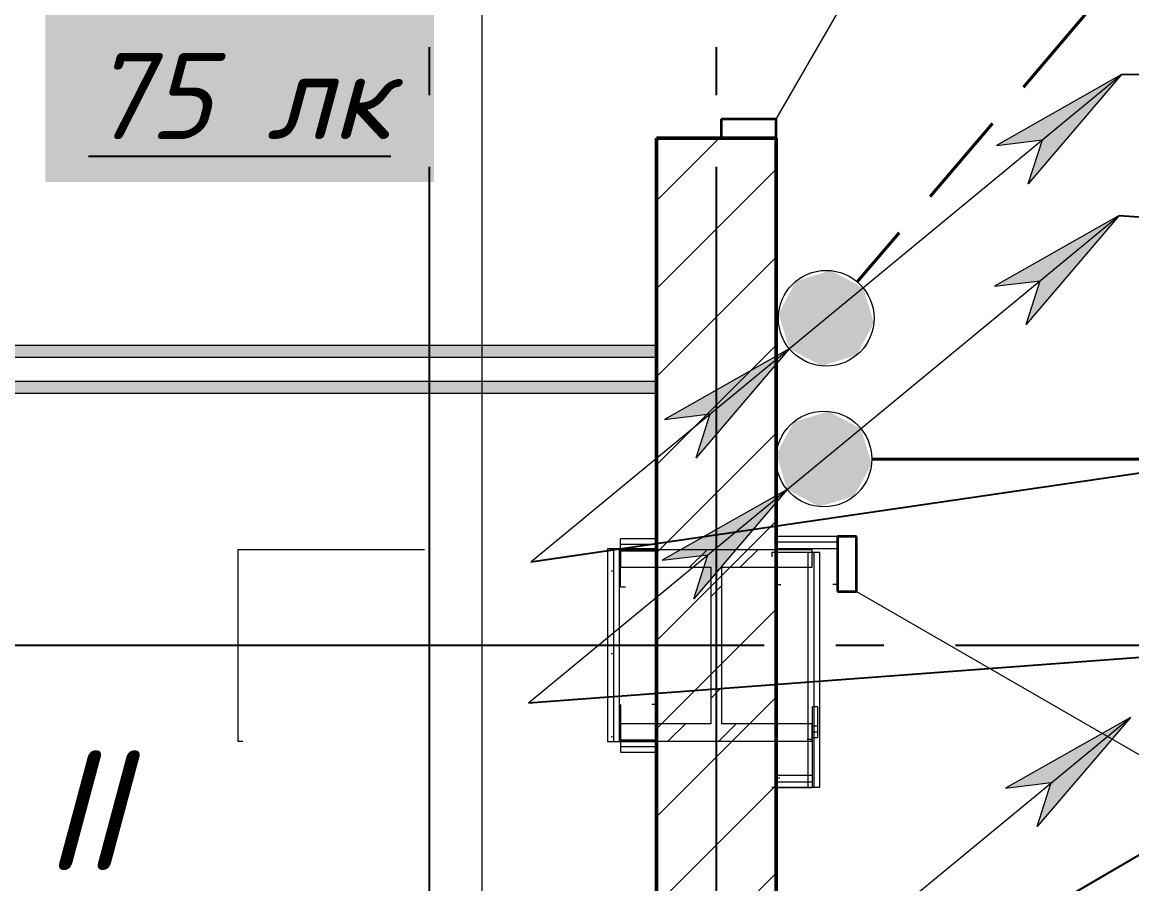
# Model space of a CAD drawing. Header units: millimetres. Extents: x 0 to 1286, y 0 to 420.
# Drawn here: x 506.68 to 529.87, y 244.61 to 262.61 of the extents above; entities that cross this region are included whole.
import ezdxf

# ---------------------------------------------------------------- set-up
doc = ezdxf.new("R2010")
doc.units = ezdxf.units.MM
for name, pattern in [('JIS_02_2.0', [3, 2, -1]), ('ГОСТ 2.303 5', [24, 20, -1.5, 1, -1.5]), ('СПКБ-0000-000-АР#003$0$Achse', [2300, 0, -800, 1500, 0])]:
    doc.linetypes.add(name, pattern=pattern)
for name, color, linetype in [('Viewport1ForCustomObjects_0', 7, 'Continuous'), ('Viewport2ForCustomObjects_0', 7, 'Continuous'), ('СПКБ-0000-000-АР#003$0$Двери ArchiCAD', 7, 'Continuous'), ('СПКБ-0000-000-АР#003$0$Колонны новые', 7, 'Continuous'), ('СПКБ-0000-000-АР#003$0$Колонны существующие', 7, 'Continuous'), ('СПКБ-0000-000-АР#003$0$Перекрытие', 7, 'Continuous'), ('СПКБ-0000-000-АР#003$0$Перекрытие новые', 7, 'Continuous'), ('СПКБ-0000-000-АР#003$0$Стены', 7, 'Continuous'), ('Строительные оси', 7, 'Continuous'), ('ЭО_АВАРИЙНОЕ ОСВЕЩЕНИЕ', 7, 'Continuous'), ('ЭО_РАБОЧЕЕ ОСВЕЩЕНИЕ', 7, 'Continuous')]:
    doc.layers.add(name, color=color, linetype=linetype)
for name, color, linetype, lineweight in [('СПКБ-0000-000-АР#003$0$Двери ArchiCAD_Ном._пера__1', 7, 'Continuous', 13), ('СПКБ-0000-000-АР#003$0$Двери ArchiCAD_Ном._пера__20', 1, 'Continuous', 20), ('СПКБ-0000-000-АР#003$0$Двери ArchiCAD_Ном._пера__6', 5, 'Continuous', 9), ('СПКБ-0000-000-АР#003$0$Колонны новые_Ном._пера__20', 1, 'Continuous', 20), ('СПКБ-0000-000-АР#003$0$Колонны существующие_Ном._пера__2', 8, 'Continuous', 15), ('СПКБ-0000-000-АР#003$0$Перекрытие_Ном._пера__1', 7, 'Continuous', 13), ('СПКБ-0000-000-АР#003$0$Стены_Ном._пера__1', 7, 'Continuous', 13), ('СПКБ-0000-000-АР#003$0$Стены_Ном._пера__20', 1, 'Continuous', 20), ('СПКБ-0000-000-АР#003$0$Стены_Ном._пера__6', 5, 'Continuous', 9)]:
    doc.layers.add(name, color=color, linetype=linetype, lineweight=lineweight)
for name, color, linetype, lineweight, true_color in [('СПКБ-0000-000-АР#003$0$Двери ArchiCAD_Ном._пера__23', 7, 'Continuous', 35, 0xff6600), ('СПКБ-0000-000-АР#003$0$Двери ArchiCAD_Ном._пера__3', 7, 'Continuous', 18, 0xff6600), ('СПКБ-0000-000-АР#003$0$Двери ArchiCAD_Ном._пера__58', 7, 'Continuous', 50, 0xdf0000), ('СПКБ-0000-000-АР#003$0$Колонны новые_Ном._пера__108', 7, 'Continuous', 13, 0xfd8379), ('СПКБ-0000-000-АР#003$0$Перекрытие новые_Ном._пера__161', 7, 'Continuous', 13, 0xe11606), ('СПКБ-0000-000-АР#003$0$Стены_Ном._пера__161', 7, 'Continuous', 13, 0xe11606), ('СПКБ-0000-000-АР#003$0$Стены_Ном._пера__58', 7, 'Continuous', 50, 0xdf0000), ('СПКБ-0000-000-АР#003$0$Стены_Ном._пера__68', 7, 'Continuous', 20, 0xfd4435)]:
    doc.layers.add(name, color=color, linetype=linetype, lineweight=lineweight, true_color=true_color)
doc.styles.add('1.8', font='isocpeui.ttf', dxfattribs={"height": 1.8})
doc.styles.add('2.5', font='isocpeui.ttf')
pattern_1 = [(0, (0, 0), (0, 173.2051), [0, -100]), (0, (50, 86.6), (0, 173.2051), [0, -100])]
pattern_2 = [(0, (0, 0), (0, 75), [0, -75])]

# ---------------------------------------------------------------- blocks, each defined once
blk = doc.blocks.new('*E601')
at = {"layer": 'Строительные оси', "color": 3, "linetype": 'ГОСТ 2.303 5', "lineweight": 25}
for p, q in [((177.431, 258.857), (177.431, -45.143)), ((183.431, 258.857), (183.431, -45.143)), ((280.431, 128.857), (-283.569, 128.857))]:
    blk.add_line(p, q, dxfattribs=at)
at = {"layer": 'ЭО_АВАРИЙНОЕ ОСВЕЩЕНИЕ', "color": 1, "linetype": 'JIS_02_2.0', "lineweight": 40}
blk.add_line((191.148, 142.043), (186.377, 136.455), dxfattribs=at)
at = {"layer": 'ЭО_АВАРИЙНОЕ ОСВЕЩЕНИЕ', "color": 7, "lineweight": 0}
for p, q in [((185.728, 135.694), (191.9, 140.784)), ((191.9, 140.784), (189.29, 139.306)), ((191.9, 140.784), (189.952, 138.502)), ((189.29, 139.306), (190.247, 139.42)), ((189.952, 138.502), (190.247, 139.42)), ((179.556, 130.605), (185.728, 135.694)), ((184.956, 135.058), (182.346, 133.58)), ((184.956, 135.058), (183.008, 132.777)), ((182.346, 133.58), (183.303, 133.694)), ((183.008, 132.777), (183.303, 133.694)), ((185.914, 122.267), (192.086, 127.356)), ((192.086, 127.356), (189.475, 125.878)), ((192.086, 127.356), (190.138, 125.074)), ((189.475, 125.878), (190.432, 125.992)), ((190.138, 125.074), (190.432, 125.992))]:
    blk.add_line(p, q, dxfattribs=at)
blk.add_circle((185.728, 135.694), 1, dxfattribs=at)
at = {"layer": 'ЭО_АВАРИЙНОЕ ОСВЕЩЕНИЕ', "color": 1, "lineweight": 0}
for points in [[(191.9, 140.784), (189.491, 139.42), (190.247, 139.42)], [(191.9, 140.784), (190.247, 139.42), (190.736, 139.42)], [(189.491, 139.42), (190.247, 139.42), (189.29, 139.306)], [(190.247, 139.42), (190.21, 139.306), (190.639, 139.306)], [(190.247, 139.42), (190.736, 139.42), (190.639, 139.306)], [(190.21, 139.306), (190.639, 139.306), (189.952, 138.502)], [(184.956, 135.058), (182.547, 133.694), (183.303, 133.694)], [(184.956, 135.058), (183.303, 133.694), (183.792, 133.694)], [(182.547, 133.694), (183.303, 133.694), (182.346, 133.58)], [(183.266, 133.58), (183.695, 133.58), (183.008, 132.777)], [(183.303, 133.694), (183.266, 133.58), (183.695, 133.58)], [(183.303, 133.694), (183.792, 133.694), (183.695, 133.58)], [(192.086, 127.356), (189.677, 125.992), (190.432, 125.992)], [(192.086, 127.356), (190.432, 125.992), (190.922, 125.992)], [(189.677, 125.992), (190.432, 125.992), (189.475, 125.878)], [(190.432, 125.992), (190.396, 125.878), (190.824, 125.878)], [(190.432, 125.992), (190.922, 125.992), (190.824, 125.878)], [(190.396, 125.878), (190.824, 125.878), (190.138, 125.074)]]:
    blk.add_solid(points, dxfattribs=at)
at = {"layer": 'ЭО_АВАРИЙНОЕ ОСВЕЩЕНИЕ', "color": 1, "lineweight": 40}
for points in [[(185.824, 136.69), (185.092, 136.466), (186.245, 136.466)], [(185.092, 136.466), (185.02, 136.33), (186.5, 136.33)], [(185.092, 136.466), (186.245, 136.466), (186.5, 136.33)], [(185.02, 136.33), (184.733, 135.79), (186.665, 135.79)], [(185.02, 136.33), (186.5, 136.33), (186.665, 135.79)], [(184.733, 135.79), (184.791, 135.598), (186.723, 135.598)], [(184.733, 135.79), (186.665, 135.79), (186.723, 135.598)], [(184.791, 135.598), (184.956, 135.058), (186.436, 135.058)], [(184.791, 135.598), (186.723, 135.598), (186.436, 135.058)], [(184.956, 135.058), (185.211, 134.923), (186.364, 134.923)], [(184.956, 135.058), (186.436, 135.058), (186.364, 134.923)], [(185.211, 134.923), (186.364, 134.923), (185.632, 134.699)]]:
    blk.add_solid(points, dxfattribs=at)
at = {"layer": 'ЭО_РАБОЧЕЕ ОСВЕЩЕНИЕ', "color": 7, "lineweight": 0}
for p, q in [((185.681, 132.753), (191.854, 137.842)), ((191.854, 137.842), (189.243, 136.364)), ((191.854, 137.842), (189.906, 135.561)), ((189.243, 136.364), (190.2, 136.478)), ((189.906, 135.561), (190.2, 136.478)), ((179.509, 127.663), (185.681, 132.753)), ((184.91, 132.116), (182.299, 130.639)), ((184.91, 132.116), (182.962, 129.835)), ((182.299, 130.639), (183.256, 130.753)), ((182.962, 129.835), (183.256, 130.753))]:
    blk.add_line(p, q, dxfattribs=at)
at = {"layer": 'ЭО_РАБОЧЕЕ ОСВЕЩЕНИЕ', "color": 5, "lineweight": 40}
blk.add_line((186.681, 132.752), (216.306, 132.742), dxfattribs=at)
at = {"layer": 'ЭО_РАБОЧЕЕ ОСВЕЩЕНИЕ', "color": 7, "lineweight": 0}
blk.add_circle((185.681, 132.753), 1, dxfattribs=at)
at = {"layer": 'ЭО_РАБОЧЕЕ ОСВЕЩЕНИЕ', "color": 5, "lineweight": 0}
for points in [[(191.854, 137.842), (189.444, 136.478), (190.2, 136.478)], [(191.854, 137.842), (190.2, 136.478), (190.689, 136.478)], [(189.444, 136.478), (190.2, 136.478), (189.243, 136.364)], [(190.163, 136.364), (190.592, 136.364), (189.906, 135.561)], [(190.2, 136.478), (190.163, 136.364), (190.592, 136.364)], [(190.2, 136.478), (190.689, 136.478), (190.592, 136.364)], [(184.91, 132.116), (182.5, 130.753), (183.256, 130.753)], [(184.91, 132.116), (183.256, 130.753), (183.745, 130.753)], [(182.5, 130.753), (183.256, 130.753), (182.299, 130.639)], [(183.22, 130.639), (183.648, 130.639), (182.962, 129.835)], [(183.256, 130.753), (183.22, 130.639), (183.648, 130.639)], [(183.256, 130.753), (183.745, 130.753), (183.648, 130.639)]]:
    blk.add_solid(points, dxfattribs=at)
at = {"layer": 'ЭО_РАБОЧЕЕ ОСВЕЩЕНИЕ', "color": 5, "lineweight": 40}
for points in [[(185.777, 133.748), (185.045, 133.524), (186.198, 133.524)], [(184.973, 133.389), (184.686, 132.848), (186.618, 132.848)], [(185.045, 133.524), (184.973, 133.389), (186.453, 133.389)], [(184.973, 133.389), (186.453, 133.389), (186.618, 132.848)], [(185.045, 133.524), (186.198, 133.524), (186.453, 133.389)], [(184.686, 132.848), (184.745, 132.657), (186.677, 132.657)], [(184.686, 132.848), (186.618, 132.848), (186.677, 132.657)], [(184.745, 132.657), (184.91, 132.116), (186.39, 132.116)], [(184.745, 132.657), (186.677, 132.657), (186.39, 132.116)], [(184.91, 132.116), (185.165, 131.981), (186.318, 131.981)], [(184.91, 132.116), (186.39, 132.116), (186.318, 131.981)], [(185.165, 131.981), (186.318, 131.981), (185.586, 131.757)]]:
    blk.add_solid(points, dxfattribs=at)
blk = doc.blocks.new('СПКБ-0000-000-АР#003$0$Перекрытие_1', base_point=(-24406.7, -2530.3))
at = {"layer": 'СПКБ-0000-000-АР#003$0$Перекрытие_Ном._пера__1', "color": 7, "linetype": 'Continuous', "lineweight": 13, "flags": 128}
blk.add_lwpolyline([(-24406.7, -2530.3), (-24406.7, 18886.6), (-23563.9, 18885.7), (-23563.9, 17144.7), (-22883.9, 17144.7), (-20992.9, 17144.7), (-20022.9, 17144.7), (-20022.9, 20246.7), (-17951.9, 20246.7), (-17956.9, 23688.1), (-17956.9, 25286.1), (17852.7, 25286.1), (17852.7, -2530.3), (5843.1, -2530.3), (243.1, -2530.3)], close=True, dxfattribs=at)
blk = doc.blocks.new('СПКБ-0000-000-АР#003$0$Перекрытие_2', base_point=(22461.7, 19187.9))
at = {"layer": 'СПКБ-0000-000-АР#003$0$Перекрытие новые_Ном._пера__161', "color": 12, "linetype": 'Continuous', "lineweight": 13, "true_color": 0xe11606, "flags": 128}
blk.add_lwpolyline([(22461.7, 19187.9), (17852.7, 19187.9), (17852.7, 3579), (22462, 3579), (22462, 4190.3), (22462, 5140.3), (22462, 7088.5), (25022.7, 7088.5), (25022.7, 9974.9), (19954.3, 9975.7), (19954.3, 12754.6), (25022.7, 12758.4), (25022.7, 15678), (22461.7, 15678), (22461.7, 17613.1), (22461.7, 18563.1)], close=True, dxfattribs=at)
blk = doc.blocks.new('СПКБ-0000-000-АР#003$0$Двупольная Дверь 19_2')
at = {"layer": 'СПКБ-0000-000-АР#003$0$Двери ArchiCAD_Ном._пера__23', "color": 30, "linetype": 'Continuous', "lineweight": 35, "true_color": 0xff6600}
for p, q in [((-660, 0), (-700, 0)), ((-700, 0), (-700, -115)), ((-660, -115), (-660, 0)), ((700, 0), (660, 0)), ((660, 0), (660, -115)), ((700, -115), (700, 0)), ((-700, -115), (-660, -115)), ((660, -115), (700, -115))]:
    blk.add_line(p, q, dxfattribs=at)
at = {"layer": 'СПКБ-0000-000-АР#003$0$Двери ArchiCAD_Ном._пера__3', "color": 30, "linetype": 'Continuous', "lineweight": 18, "true_color": 0xff6600}
for p, q in [((-660, 0), (-88.4, 330)), ((660, 0), (88.4, 330))]:
    blk.add_line(p, q, dxfattribs=at)
for centre, start, end in [((-660, 0), 0, 30), ((660, 0), 150, 180)]:
    blk.add_arc(centre, 660, start, end, dxfattribs=at)
at = {"layer": 'СПКБ-0000-000-АР#003$0$Двери ArchiCAD_Ном._пера__58', "color": 12, "linetype": 'Continuous', "lineweight": 50, "true_color": 0xdf0000}
for p, q in [((-700, 0), (-737, 0)), ((-700, 0), (-700, -115)), ((700, 0), (700, -115)), ((700, 0), (737, 0)), ((-700, -115), (-700, -250)), ((700, -115), (700, -250)), ((-700, -250), (-737, -250)), ((700, -250), (737, -250))]:
    blk.add_line(p, q, dxfattribs=at)
blk = doc.blocks.new('СПКБ-0000-000-АР#003$0$Стена_18', base_point=(18343.1, 18686.8))
at = {"layer": 'СПКБ-0000-000-АР#003$0$Стены_Ном._пера__20', "linetype": 'Continuous', "lineweight": 20}
h = blk.add_hatch(dxfattribs=at)
h.set_pattern_fill('КИРПИЧ_ОБЫКНОВЕННЫЙ', color=1, style=0, pattern_type=2)
h.set_pattern_definition([(45, (0, 0), (-91.9239, 91.9239), [])])
h.paths.add_polyline_path([(18218.1, 4089.1), (18468.1, 4089.1), (18468.1, 13945.6), (18353.1, 13945.6), (18218.1, 13945.6)])
at = {"layer": 'СПКБ-0000-000-АР#003$0$Стены_Ном._пера__58', "color": 12, "linetype": 'Continuous', "lineweight": 50, "true_color": 0xdf0000}
for p, q in [((18218.1, 13945.6), (18218.1, 13908.6)), ((18353.1, 13945.6), (18218.1, 13945.6)), ((18468.1, 13945.6), (18353.1, 13945.6)), ((18468.1, 13945.6), (18468.1, 13908.6))]:
    blk.add_line(p, q, dxfattribs=at)
at = {"layer": 'СПКБ-0000-000-АР#003$0$Стены_Ном._пера__58', "color": 12, "linetype": 'Continuous', "lineweight": 50, "true_color": 0xdf0000, "flags": 128}
for points in [[(18218.1, 13945.6), (18218.1, 4089.1)], [(18468.1, 4089.1), (18468.1, 13945.6)]]:
    blk.add_lwpolyline(points, dxfattribs=at)
at = {"layer": 'СПКБ-0000-000-АР#003$0$Двери ArchiCAD', "color": 21, "linetype": 'Continuous', "lineweight": 18, "true_color": 0xff9955, "zscale": 1000, "rotation": 270}
blk.add_blockref('СПКБ-0000-000-АР#003$0$Двупольная Дверь 19_2', (18468.1, 14645.6), dxfattribs=at)
blk = doc.blocks.new('СПКБ-0000-000-АР#003$0$Стена_56', base_point=(18459.3, 13080.8))
at = {"layer": 'СПКБ-0000-000-АР#003$0$Стены_Ном._пера__20', "linetype": 'Continuous', "lineweight": 20}
h = blk.add_hatch(dxfattribs=at)
h.set_pattern_fill('ШТУКАТУРКА', color=1, style=0, pattern_type=2)
h.set_pattern_definition(pattern_1)
h.paths.add_polyline_path([(18534.3, 13080.8), (18534.3, 12590.2), (18547.3, 12590.2), (18547.3, 13080.8)])
h = blk.add_hatch(dxfattribs=at)
h.set_pattern_fill('ШТУКАТУРКА', color=1, style=0, pattern_type=2)
h.set_pattern_definition(pattern_1)
h.paths.add_polyline_path([(18559.3, 12590.2), (18559.3, 13080.8), (18547.3, 13080.8), (18547.3, 12590.2)])
at = {"layer": 'СПКБ-0000-000-АР#003$0$Стены_Ном._пера__1', "color": 7, "linetype": 'СПКБ-0000-000-АР#003$0$Achse', "lineweight": 13, "flags": 128}
blk.add_lwpolyline([(18459.3, 13080.8), (18459.3, 12590.2)], dxfattribs=at)
at = {"layer": 'СПКБ-0000-000-АР#003$0$Стены_Ном._пера__1', "color": 7, "linetype": 'Continuous', "lineweight": 13, "flags": 128}
for points in [[(18459.3, 13080.8), (18534.3, 13080.8)], [(18459.3, 12590.2), (18534.3, 12590.2)]]:
    blk.add_lwpolyline(points, dxfattribs=at)
at = {"layer": 'СПКБ-0000-000-АР#003$0$Стены_Ном._пера__20', "color": 1, "linetype": 'Continuous', "lineweight": 20, "flags": 128}
for points in [[(18534.3, 13080.8), (18547.3, 13080.8)], [(18547.3, 13080.8), (18559.3, 13080.8)], [(18559.3, 12590.2), (18559.3, 13080.8)], [(18534.3, 12590.2), (18547.3, 12590.2)], [(18547.3, 12590.2), (18559.3, 12590.2)]]:
    blk.add_lwpolyline(points, dxfattribs=at)
at = {"layer": 'СПКБ-0000-000-АР#003$0$Стены_Ном._пера__68', "color": 20, "linetype": 'Continuous', "lineweight": 20, "true_color": 0xfd4435}
for p, q in [((18534.3, 13080.8), (18534.3, 12590.2)), ((18547.3, 12590.2), (18547.3, 13080.8))]:
    blk.add_line(p, q, dxfattribs=at)
blk = doc.blocks.new('СПКБ-0000-000-АР#003$0$Стена_59', base_point=(18543.2, 12689.2))
at = {"layer": 'СПКБ-0000-000-АР#003$0$Стены_Ном._пера__20', "linetype": 'Continuous', "lineweight": 20}
h = blk.add_hatch(dxfattribs=at)
h.set_pattern_fill('ШТУКАТУРКА', color=1, style=0, pattern_type=2)
h.set_pattern_definition(pattern_1)
h.paths.add_polyline_path([(18543.2, 12614.2), (18468.1, 12614.2), (18468.1, 12601.2), (18543.2, 12601.2)])
h = blk.add_hatch(dxfattribs=at)
h.set_pattern_fill('ШТУКАТУРКА', color=1, style=0, pattern_type=2)
h.set_pattern_definition(pattern_1)
h.paths.add_polyline_path([(18468.1, 12589.2), (18543.2, 12589.2), (18543.2, 12601.2), (18468.1, 12601.2)])
at = {"layer": 'СПКБ-0000-000-АР#003$0$Стены_Ном._пера__1', "color": 7, "linetype": 'СПКБ-0000-000-АР#003$0$Achse', "lineweight": 13, "flags": 128}
blk.add_lwpolyline([(18543.2, 12689.2), (18468.1, 12689.2)], dxfattribs=at)
at = {"layer": 'СПКБ-0000-000-АР#003$0$Стены_Ном._пера__1', "color": 7, "linetype": 'Continuous', "lineweight": 13, "flags": 128}
for points in [[(18468.1, 12689.2), (18468.1, 12614.2)], [(18543.2, 12689.2), (18543.2, 12614.2)]]:
    blk.add_lwpolyline(points, dxfattribs=at)
at = {"layer": 'СПКБ-0000-000-АР#003$0$Стены_Ном._пера__20', "color": 1, "linetype": 'Continuous', "lineweight": 20, "flags": 128}
for points in [[(18468.1, 12614.2), (18468.1, 12601.2)], [(18468.1, 12601.2), (18468.1, 12589.2)], [(18543.2, 12614.2), (18543.2, 12601.2)], [(18543.2, 12601.2), (18543.2, 12589.2)], [(18468.1, 12589.2), (18543.2, 12589.2)]]:
    blk.add_lwpolyline(points, dxfattribs=at)
at = {"layer": 'СПКБ-0000-000-АР#003$0$Стены_Ном._пера__68', "color": 20, "linetype": 'Continuous', "lineweight": 20, "true_color": 0xfd4435}
for p, q in [((18543.2, 12614.2), (18468.1, 12614.2)), ((18468.1, 12601.2), (18543.2, 12601.2))]:
    blk.add_line(p, q, dxfattribs=at)
blk = doc.blocks.new('СПКБ-0000-000-АР#003$0$Стена_113', base_point=(18216, 13087.6))
at = {"layer": 'СПКБ-0000-000-АР#003$0$Стены_Ном._пера__20', "linetype": 'Continuous', "lineweight": 20}
h = blk.add_hatch(dxfattribs=at)
h.set_pattern_fill('ШТУКАТУРКА', color=1, style=0, pattern_type=2)
h.set_pattern_definition(pattern_1)
h.paths.add_polyline_path([(18116, 13087.6), (18116, 12684.4), (18128, 12684.4), (18128, 13087.6)])
h = blk.add_hatch(dxfattribs=at)
h.set_pattern_fill('ШТУКАТУРКА', color=1, style=0, pattern_type=2)
h.set_pattern_definition(pattern_1)
h.paths.add_polyline_path([(18141, 12684.4), (18141, 13087.6), (18128, 13087.6), (18128, 12684.4)])
at = {"layer": 'СПКБ-0000-000-АР#003$0$Стены_Ном._пера__1', "color": 7, "linetype": 'Continuous', "lineweight": 13, "flags": 128}
for points in [[(18216, 13087.6), (18141, 13087.6)], [(18216, 12684.4), (18141, 12684.4)]]:
    blk.add_lwpolyline(points, dxfattribs=at)
at = {"layer": 'СПКБ-0000-000-АР#003$0$Стены_Ном._пера__1', "color": 7, "linetype": 'СПКБ-0000-000-АР#003$0$Achse', "lineweight": 13, "flags": 128}
blk.add_lwpolyline([(18216, 12684.4), (18216, 13087.6)], dxfattribs=at)
at = {"layer": 'СПКБ-0000-000-АР#003$0$Стены_Ном._пера__20', "color": 1, "linetype": 'Continuous', "lineweight": 20, "flags": 128}
for points in [[(18116, 13087.6), (18116, 12684.4)], [(18128, 13087.6), (18116, 13087.6)], [(18141, 13087.6), (18128, 13087.6)], [(18128, 12684.4), (18116, 12684.4)], [(18141, 12684.4), (18128, 12684.4)]]:
    blk.add_lwpolyline(points, dxfattribs=at)
at = {"layer": 'СПКБ-0000-000-АР#003$0$Стены_Ном._пера__68', "color": 20, "linetype": 'Continuous', "lineweight": 20, "true_color": 0xfd4435}
for p, q in [((18128, 13087.6), (18128, 12684.4)), ((18141, 12684.4), (18141, 13087.6))]:
    blk.add_line(p, q, dxfattribs=at)
blk = doc.blocks.new('СПКБ-0000-000-АР#003$0$Стена_114', base_point=(18143.1, 13008.6))
at = {"layer": 'СПКБ-0000-000-АР#003$0$Стены_Ном._пера__20', "linetype": 'Continuous', "lineweight": 20}
h = blk.add_hatch(dxfattribs=at)
h.set_pattern_fill('ШТУКАТУРКА', color=1, style=0, pattern_type=2)
h.set_pattern_definition(pattern_1)
h.paths.add_polyline_path([(18218.1, 13108.6), (18143.1, 13108.6), (18143.1, 13096.6), (18218.1, 13096.6)])
h = blk.add_hatch(dxfattribs=at)
h.set_pattern_fill('ШТУКАТУРКА', color=1, style=0, pattern_type=2)
h.set_pattern_definition(pattern_1)
h.paths.add_polyline_path([(18143.1, 13083.6), (18218.1, 13083.6), (18218.1, 13096.6), (18143.1, 13096.6)])
at = {"layer": 'СПКБ-0000-000-АР#003$0$Стены_Ном._пера__1', "color": 7, "linetype": 'Continuous', "lineweight": 13, "flags": 128}
for points in [[(18143.1, 13008.6), (18143.1, 13083.6)], [(18218.1, 13008.6), (18218.1, 13083.6)]]:
    blk.add_lwpolyline(points, dxfattribs=at)
at = {"layer": 'СПКБ-0000-000-АР#003$0$Стены_Ном._пера__1', "color": 7, "linetype": 'СПКБ-0000-000-АР#003$0$Achse', "lineweight": 13, "flags": 128}
blk.add_lwpolyline([(18143.1, 13008.6), (18218.1, 13008.6)], dxfattribs=at)
at = {"layer": 'СПКБ-0000-000-АР#003$0$Стены_Ном._пера__20', "color": 1, "linetype": 'Continuous', "lineweight": 20, "flags": 128}
for points in [[(18218.1, 13108.6), (18143.1, 13108.6)], [(18143.1, 13096.6), (18143.1, 13108.6)], [(18218.1, 13096.6), (18218.1, 13108.6)], [(18143.1, 13083.6), (18143.1, 13096.6)], [(18218.1, 13083.6), (18218.1, 13096.6)]]:
    blk.add_lwpolyline(points, dxfattribs=at)
at = {"layer": 'СПКБ-0000-000-АР#003$0$Стены_Ном._пера__68', "color": 20, "linetype": 'Continuous', "lineweight": 20, "true_color": 0xfd4435}
for p, q in [((18218.1, 13096.6), (18143.1, 13096.6)), ((18143.1, 13083.6), (18218.1, 13083.6))]:
    blk.add_line(p, q, dxfattribs=at)
blk = doc.blocks.new('СПКБ-0000-000-АР#003$0$Стена_115', base_point=(18143.1, 12762.9))
at = {"layer": 'СПКБ-0000-000-АР#003$0$Стены_Ном._пера__20', "linetype": 'Continuous', "lineweight": 20}
h = blk.add_hatch(dxfattribs=at)
h.set_pattern_fill('ШТУКАТУРКА', color=1, style=0, pattern_type=2)
h.set_pattern_definition(pattern_1)
h.paths.add_polyline_path([(18218.1, 12687.9), (18143.1, 12687.9), (18143.1, 12674.9), (18218.1, 12674.9)])
h = blk.add_hatch(dxfattribs=at)
h.set_pattern_fill('ШТУКАТУРКА', color=1, style=0, pattern_type=2)
h.set_pattern_definition(pattern_1)
h.paths.add_polyline_path([(18143.1, 12662.9), (18218.1, 12662.9), (18218.1, 12674.9), (18143.1, 12674.9)])
at = {"layer": 'СПКБ-0000-000-АР#003$0$Стены_Ном._пера__1', "color": 7, "linetype": 'СПКБ-0000-000-АР#003$0$Achse', "lineweight": 13, "flags": 128}
blk.add_lwpolyline([(18218.1, 12762.9), (18143.1, 12762.9)], dxfattribs=at)
at = {"layer": 'СПКБ-0000-000-АР#003$0$Стены_Ном._пера__1', "color": 7, "linetype": 'Continuous', "lineweight": 13, "flags": 128}
for points in [[(18143.1, 12762.9), (18143.1, 12687.9)], [(18218.1, 12762.9), (18218.1, 12687.9)]]:
    blk.add_lwpolyline(points, dxfattribs=at)
at = {"layer": 'СПКБ-0000-000-АР#003$0$Стены_Ном._пера__20', "color": 1, "linetype": 'Continuous', "lineweight": 20, "flags": 128}
for points in [[(18143.1, 12687.9), (18143.1, 12674.9)], [(18218.1, 12687.9), (18218.1, 12674.9)], [(18143.1, 12674.9), (18143.1, 12662.9)], [(18143.1, 12662.9), (18218.1, 12662.9)], [(18218.1, 12674.9), (18218.1, 12662.9)]]:
    blk.add_lwpolyline(points, dxfattribs=at)
at = {"layer": 'СПКБ-0000-000-АР#003$0$Стены_Ном._пера__68', "color": 20, "linetype": 'Continuous', "lineweight": 20, "true_color": 0xfd4435}
for p, q in [((18218.1, 12687.9), (18143.1, 12687.9)), ((18143.1, 12674.9), (18218.1, 12674.9))]:
    blk.add_line(p, q, dxfattribs=at)
blk = doc.blocks.new('СПКБ-0000-000-АР#003$0$Стена_133', base_point=(4206.4, 13412.8))
at = {"layer": 'СПКБ-0000-000-АР#003$0$Стены_Ном._пера__161', "linetype": 'Continuous', "lineweight": 13, "true_color": 0xe11606}
h = blk.add_hatch(dxfattribs=at)
h.set_pattern_fill('ГИПС', color=12, style=0, pattern_type=2)
h.set_pattern_definition(pattern_2)
h.paths.add_polyline_path([(18218.1, 13512.8), (10646.5, 13512.8), (10646.5, 13487.8), (18218.1, 13487.8)])
h = blk.add_hatch(dxfattribs=at)
h.set_pattern_fill('ГИПС', color=12, style=0, pattern_type=2)
h.set_pattern_definition(pattern_2)
h.paths.add_polyline_path([(10646.5, 13412.8), (18218.1, 13412.8), (18218.1, 13437.8), (10646.5, 13437.8)])
at = {"layer": 'СПКБ-0000-000-АР#003$0$Стены_Ном._пера__161', "color": 12, "linetype": 'Continuous', "lineweight": 13, "true_color": 0xe11606}
for p, q in [((18218.1, 13487.8), (10646.5, 13487.8)), ((10646.5, 13437.8), (18218.1, 13437.8))]:
    blk.add_line(p, q, dxfattribs=at)
at = {"layer": 'СПКБ-0000-000-АР#003$0$Стены_Ном._пера__161', "color": 12, "linetype": 'Continuous', "lineweight": 13, "true_color": 0xe11606, "flags": 128}
for points in [[(18218.1, 13512.8), (10646.5, 13512.8)], [(18218.1, 13412.8), (18218.1, 13512.8)], [(10646.5, 13412.8), (18218.1, 13412.8)]]:
    blk.add_lwpolyline(points, dxfattribs=at)
blk = doc.blocks.new('СПКБ-0000-000-АР#003$0$Полуторная Дверь 19')
at = {"layer": 'СПКБ-0000-000-АР#003$0$Двери ArchiCAD_Ном._пера__1', "color": 7, "linetype": 'СПКБ-0000-000-АР#003$0$Achse', "lineweight": 13}
for p, q in [((-650, -15), (-687, -15)), ((650, -15), (687, -15))]:
    blk.add_line(p, q, dxfattribs=at)
at = {"layer": 'СПКБ-0000-000-АР#003$0$Двери ArchiCAD_Ном._пера__1', "color": 7, "linetype": 'Continuous', "lineweight": 13}
for p, q in [((-650, -15), (-650, -90)), ((650, -15), (650, -90))]:
    blk.add_line(p, q, dxfattribs=at)
at = {"layer": 'СПКБ-0000-000-АР#003$0$Двери ArchiCAD_Ном._пера__20', "color": 1, "linetype": 'Continuous', "lineweight": 20}
for p, q in [((-650, -90), (-650, -103)), ((650, -90), (650, -103)), ((-650, -115), (-687, -115)), ((-650, -103), (-650, -115)), ((650, -103), (650, -115)), ((650, -115), (687, -115))]:
    blk.add_line(p, q, dxfattribs=at)
at = {"layer": 'СПКБ-0000-000-АР#003$0$Двери ArchiCAD_Ном._пера__23', "color": 30, "linetype": 'Continuous', "lineweight": 35, "true_color": 0xff6600}
for p, q in [((-610, 0), (-650, 0)), ((-650, 0), (-650, -115)), ((-610, -115), (-610, 0)), ((650, 0), (610, 0)), ((610, 0), (610, -115)), ((650, -115), (650, 0)), ((-650, -115), (-610, -115)), ((610, -115), (650, -115))]:
    blk.add_line(p, q, dxfattribs=at)
at = {"layer": 'СПКБ-0000-000-АР#003$0$Двери ArchiCAD_Ном._пера__3', "color": 30, "linetype": 'Continuous', "lineweight": 18, "true_color": 0xff6600}
for p, q in [((610, 0), (-159, 444)), ((-610, 0), (-322.5, 166))]:
    blk.add_line(p, q, dxfattribs=at)
for centre, radius, start, end in [((610, 0), 888, 150, 180), ((-610, 0), 332, 0, 30)]:
    blk.add_arc(centre, radius, start, end, dxfattribs=at)
blk = doc.blocks.new('СПКБ-0000-000-АР#003$0$Стена_145', base_point=(18468.1, 13013.6))
at = {"layer": 'СПКБ-0000-000-АР#003$0$Стены_Ном._пера__20', "linetype": 'Continuous', "lineweight": 20}
h = blk.add_hatch(dxfattribs=at)
h.set_pattern_fill('ШТУКАТУРКА', color=1, style=0, pattern_type=2)
h.set_pattern_definition(pattern_1)
h.paths.add_polyline_path([(18468.1, 13101.6), (18596.3, 13101.6), (18596.3, 13113.6), (18468.1, 13113.6)])
h = blk.add_hatch(dxfattribs=at)
h.set_pattern_fill('ШТУКАТУРКА', color=1, style=0, pattern_type=2)
h.set_pattern_definition(pattern_1)
h.paths.add_polyline_path([(18468.1, 13088.6), (18596.3, 13088.6), (18596.3, 13101.6), (18468.1, 13101.6)])
at = {"layer": 'СПКБ-0000-000-АР#003$0$Стены_Ном._пера__1', "color": 7, "linetype": 'Continuous', "lineweight": 13}
blk.add_line((18596.3, 13013.6), (18596.3, 13088.6), dxfattribs=at)
at = {"layer": 'СПКБ-0000-000-АР#003$0$Стены_Ном._пера__1', "color": 7, "linetype": 'СПКБ-0000-000-АР#003$0$Achse', "lineweight": 13}
blk.add_line((18596.3, 13013.6), (18559.3, 13013.6), dxfattribs=at)
at = {"layer": 'СПКБ-0000-000-АР#003$0$Стены_Ном._пера__1', "color": 7, "linetype": 'Continuous', "lineweight": 13, "flags": 128}
blk.add_lwpolyline([(18468.1, 13013.6), (18468.1, 13088.6)], dxfattribs=at)
at = {"layer": 'СПКБ-0000-000-АР#003$0$Стены_Ном._пера__1', "color": 7, "linetype": 'СПКБ-0000-000-АР#003$0$Achse', "lineweight": 13, "flags": 128}
blk.add_lwpolyline([(18468.1, 13013.6), (18596.3, 13013.6)], dxfattribs=at)
at = {"layer": 'СПКБ-0000-000-АР#003$0$Стены_Ном._пера__20', "color": 1, "linetype": 'Continuous', "lineweight": 20}
for p, q in [((18596.3, 13113.6), (18559.3, 13113.6)), ((18596.3, 13101.6), (18596.3, 13113.6)), ((18596.3, 13088.6), (18596.3, 13101.6))]:
    blk.add_line(p, q, dxfattribs=at)
at = {"layer": 'СПКБ-0000-000-АР#003$0$Стены_Ном._пера__20', "color": 1, "linetype": 'Continuous', "lineweight": 20, "flags": 128}
for points in [[(18596.3, 13113.6), (18468.1, 13113.6)], [(18468.1, 13101.6), (18468.1, 13113.6)], [(18468.1, 13088.6), (18468.1, 13101.6)]]:
    blk.add_lwpolyline(points, dxfattribs=at)
at = {"layer": 'СПКБ-0000-000-АР#003$0$Стены_Ном._пера__68', "color": 20, "linetype": 'Continuous', "lineweight": 20, "true_color": 0xfd4435}
for p, q in [((18596.3, 13101.6), (18468.1, 13101.6)), ((18468.1, 13088.6), (18596.3, 13088.6))]:
    blk.add_line(p, q, dxfattribs=at)
at = {"layer": 'СПКБ-0000-000-АР#003$0$Двери ArchiCAD', "color": 21, "linetype": 'Continuous', "lineweight": 18, "true_color": 0xff9955, "zscale": 1000, "rotation": 180}
blk.add_blockref('СПКБ-0000-000-АР#003$0$Полуторная Дверь 19', (19246.3, 12998.6), dxfattribs=at)
blk = doc.blocks.new('СПКБ-0000-000-АР#003$0$Простой Проем Двери_3')
at = {"layer": 'СПКБ-0000-000-АР#003$0$Двери ArchiCAD_Ном._пера__1', "color": 7, "linetype": 'Continuous', "lineweight": 13}
for p, q in [((-700, 0), (-700, 40)), ((700, 0), (700, 40))]:
    blk.add_line(p, q, dxfattribs=at)
at = {"layer": 'СПКБ-0000-000-АР#003$0$Двери ArchiCAD_Ном._пера__6', "color": 5, "linetype": 'Continuous', "lineweight": 9}
for p, q in [((-700, 52), (-700, 64)), ((-700, 40), (-700, 52)), ((700, 52), (700, 64)), ((700, 40), (700, 52))]:
    blk.add_line(p, q, dxfattribs=at)
blk = doc.blocks.new('СПКБ-0000-000-АР#003$0$Стена_147', base_point=(24440.6, 12757.6))
at = {"layer": 'СПКБ-0000-000-АР#003$0$Стены_Ном._пера__20', "linetype": 'Continuous', "lineweight": 20}
h = blk.add_hatch(dxfattribs=at)
h.set_pattern_fill('ШТУКАТУРКА', color=1, style=0, pattern_type=2)
h.set_pattern_definition(pattern_1)
h.paths.add_polyline_path([(18554.3, 12717.6), (18543.2, 12717.6), (18543.2, 12705.6), (18554.3, 12705.6)])
h = blk.add_hatch(dxfattribs=at)
h.set_pattern_fill('ШТУКАТУРКА', color=1, style=0, pattern_type=2)
h.set_pattern_definition(pattern_1)
h.paths.add_polyline_path([(18543.2, 12693.6), (18554.3, 12693.6), (18554.3, 12705.6), (18543.2, 12705.6)])
at = {"layer": 'СПКБ-0000-000-АР#003$0$Стены_Ном._пера__1', "color": 7, "linetype": 'СПКБ-0000-000-АР#003$0$Achse', "lineweight": 13, "flags": 128}
blk.add_lwpolyline([(18554.3, 12757.6), (18543.2, 12757.6)], dxfattribs=at)
at = {"layer": 'СПКБ-0000-000-АР#003$0$Стены_Ном._пера__1', "color": 7, "linetype": 'Continuous', "lineweight": 13, "flags": 128}
blk.add_lwpolyline([(18543.2, 12757.6), (18543.2, 12717.6)], dxfattribs=at)
at = {"layer": 'СПКБ-0000-000-АР#003$0$Стены_Ном._пера__6', "color": 5, "linetype": 'Continuous', "lineweight": 9, "flags": 128}
for points in [[(18543.2, 12717.6), (18543.2, 12705.6)], [(18543.2, 12705.6), (18543.2, 12693.6)], [(18543.2, 12693.6), (18554.3, 12693.6)]]:
    blk.add_lwpolyline(points, dxfattribs=at)
at = {"layer": 'СПКБ-0000-000-АР#003$0$Стены_Ном._пера__68', "color": 20, "linetype": 'Continuous', "lineweight": 20, "true_color": 0xfd4435}
for p, q in [((18554.3, 12717.6), (18543.2, 12717.6)), ((18543.2, 12705.6), (18554.3, 12705.6))]:
    blk.add_line(p, q, dxfattribs=at)
at = {"layer": 'СПКБ-0000-000-АР#003$0$Двери ArchiCAD', "color": 21, "linetype": 'Continuous', "lineweight": 18, "true_color": 0xff9955, "xscale": -1, "zscale": 1000, "rotation": 180}
blk.add_blockref('СПКБ-0000-000-АР#003$0$Простой Проем Двери_3', (19254.3, 12757.6), dxfattribs=at)
blk = doc.blocks.new('СПКБ-0000-000-АР#003$0$Колонна_25', base_point=(17543.1, 12885.7))
at = {"layer": 'СПКБ-0000-000-АР#003$0$Колонны существующие_Ном._пера__2', "color": 8, "linetype": 'СПКБ-0000-000-АР#003$0$Achse', "lineweight": 15, "flags": 128}
blk.add_lwpolyline([(17343.1, 12685.7), (17743.1, 12685.7), (17743.1, 13085.7), (17343.1, 13085.7)], close=True, dxfattribs=at)
blk = doc.blocks.new('СПКБ-0000-000-АР#003$0$Колонна_102', base_point=(18343.1, 12885.7))
at = {"layer": 'СПКБ-0000-000-АР#003$0$Колонны новые_Ном._пера__108', "linetype": 'Continuous', "lineweight": 13, "true_color": 0xfd8379}
h = blk.add_hatch(dxfattribs=at)
h.set_pattern_fill('СТАЛЬ', color=11, style=0, pattern_type=2)
h.set_pattern_definition([(45, (0, 0), (-159.099, 159.099), []), (45, (-53.03, 53.03), (-159.099, 159.099), [])])
h.paths.add_polyline_path([(18143.1, 12685.7), (18543.1, 12685.7), (18543.1, 12722.4), (18354.8, 12722.4), (18354.8, 13049.1), (18543.1, 13049.1), (18543.1, 13085.7), (18143.1, 13085.7), (18143.1, 13049.1), (18331.4, 13049.1), (18331.4, 12722.4), (18143.1, 12722.4)])
at = {"layer": 'СПКБ-0000-000-АР#003$0$Колонны новые_Ном._пера__20', "color": 1, "linetype": 'Continuous', "lineweight": 20}
for p, q in [((18543.1, 13085.7), (18143.1, 13085.7)), ((18143.1, 13085.7), (18143.1, 13049.1)), ((18543.1, 13049.1), (18543.1, 13085.7)), ((18143.1, 13049.1), (18331.4, 13049.1)), ((18331.4, 13049.1), (18331.4, 12722.4)), ((18354.8, 12722.4), (18354.8, 13049.1)), ((18354.8, 13049.1), (18543.1, 13049.1)), ((18331.4, 12722.4), (18143.1, 12722.4)), ((18143.1, 12722.4), (18143.1, 12685.7)), ((18543.1, 12722.4), (18354.8, 12722.4)), ((18543.1, 12685.7), (18543.1, 12722.4)), ((18143.1, 12685.7), (18543.1, 12685.7))]:
    blk.add_line(p, q, dxfattribs=at)
blk = doc.blocks.new('*E600')
at = {"layer": 'СПКБ-0000-000-АР#003$0$Колонны новые', "color": 1, "lineweight": 20, "xscale": 0.01, "yscale": 0.01, "zscale": 0.01}
blk.add_blockref('СПКБ-0000-000-АР#003$0$Колонна_102', (428.999, 155.701), dxfattribs=at)
at = {"layer": 'СПКБ-0000-000-АР#003$0$Колонны существующие', "color": 8, "lineweight": 15, "xscale": 0.01, "yscale": 0.01, "zscale": 0.01}
blk.add_blockref('СПКБ-0000-000-АР#003$0$Колонна_25', (420.999, 155.701), dxfattribs=at)
at = {"layer": 'СПКБ-0000-000-АР#003$0$Перекрытие', "color": 7, "linetype": 'Continuous', "lineweight": 13, "xscale": 0.01, "yscale": 0.01, "zscale": 0.01}
blk.add_blockref('СПКБ-0000-000-АР#003$0$Перекрытие_1', (1.5, 1.54), dxfattribs=at)
at = {"layer": 'СПКБ-0000-000-АР#003$0$Перекрытие новые', "color": 12, "linetype": 'Continuous', "lineweight": 13, "true_color": 0xe11606, "xscale": 0.01, "yscale": 0.01, "zscale": 0.01}
blk.add_blockref('СПКБ-0000-000-АР#003$0$Перекрытие_2', (470.184, 218.722), dxfattribs=at)
at = {"layer": 'СПКБ-0000-000-АР#003$0$Стены', "color": 12, "lineweight": 50, "true_color": 0xdf0000, "xscale": 0.01, "yscale": 0.01, "zscale": 0.01}
for name, p in [('СПКБ-0000-000-АР#003$0$Стена_18', (428.999, 213.711)), ('СПКБ-0000-000-АР#003$0$Стена_145', (430.249, 156.979)), ('СПКБ-0000-000-АР#003$0$Стена_113', (427.727, 157.72)), ('СПКБ-0000-000-АР#003$0$Стена_114', (426.998, 156.929)), ('СПКБ-0000-000-АР#003$0$Стена_56', (430.16, 157.651)), ('СПКБ-0000-000-АР#003$0$Стена_115', (426.998, 154.472)), ('СПКБ-0000-000-АР#003$0$Стена_147', (489.973, 154.419)), ('СПКБ-0000-000-АР#003$0$Стена_59', (430.999, 153.736))]:
    blk.add_blockref(name, p, dxfattribs=at)
at = {"layer": 'СПКБ-0000-000-АР#003$0$Стены', "color": 12, "lineweight": 13, "true_color": 0xe11606, "xscale": 0.01, "yscale": 0.01, "zscale": 0.01}
blk.add_blockref('СПКБ-0000-000-АР#003$0$Стена_133', (287.631, 160.971), dxfattribs=at)
blk = doc.blocks.new('CustomObjectsInViewport1_0')
at = {"layer": 'ЭО_АВАРИЙНОЕ ОСВЕЩЕНИЕ'}
for p, q in [((517.312, 251.333), (593.391, 262.444)), ((529.657, 261.512), (593.391, 262.444)), ((517.497, 237.906), (533.015, 246.959))]:
    blk.add_line(p, q, dxfattribs=at)
at = {"layer": 'ЭО_РАБОЧЕЕ ОСВЕЩЕНИЕ'}
for p in [(529.61, 258.571), (517.265, 248.392)]:
    blk.add_line(p, (593.391, 254.038), dxfattribs=at)

msp = doc.modelspace()

# ---------------------------------------------------------------- block references
msp.add_blockref('*E600', (92.189, 93.885))
at = {"layer": 'Viewport1ForCustomObjects_0'}
msp.add_blockref('CustomObjectsInViewport1_0', (0, 0), dxfattribs=at)
at = {"layer": 'Viewport2ForCustomObjects_0'}
msp.add_blockref('*E601', (337.756, 120.729), dxfattribs=at)

# ---------------------------------------------------------------- texts
at = {"layer": 'ЭО_АВАРИЙНОЕ ОСВЕЩЕНИЕ', "insert": (511.225, 261.066), "char_height": 1.8, "attachment_point": 5, "style": '1.8', "bg_fill": 1, "box_fill_scale": 1.5, "bg_fill_color": 7, "bg_fill_true_color": 16777215, "bg_fill_transparency": 0}
msp.add_mtext('{\\L75 лк}', dxfattribs=at)
at = {"layer": 'ЭО_РАБОЧЕЕ ОСВЕЩЕНИЕ', "insert": (507.957, 246.147), "char_height": 2.5, "attachment_point": 5, "style": '2.5'}
msp.add_mtext('II', dxfattribs=at)

doc.saveas('drawing.dxf')
